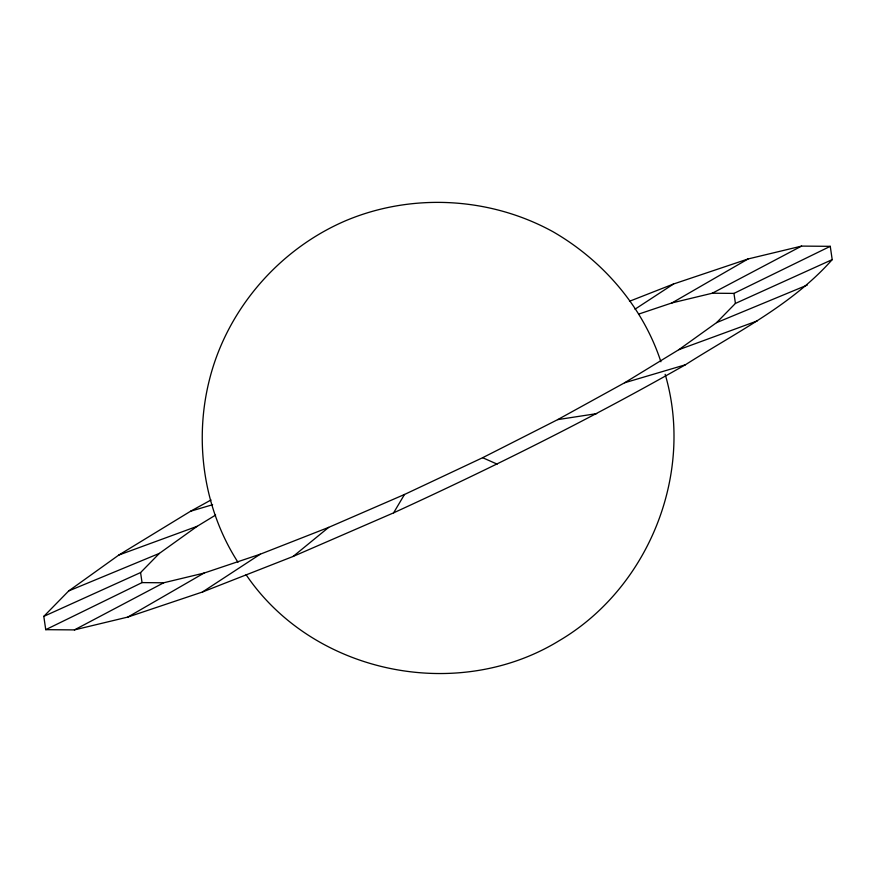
<?xml version="1.0" encoding="UTF-8"?>
<svg xmlns="http://www.w3.org/2000/svg" width="876" height="876" viewBox="0 0 876 876"><rect width="100%" height="100%" fill="white"/><g stroke="black" fill="none" stroke-linecap="round" stroke-linejoin="round"><path stroke-width="1.31" d="M211.017 499.988L190.65 511.201L118.807 555.055L68.722 590.928L43.8 616.375L45.738 629.669L74.416 629.899L127.874 617.054L202.455 592.001L293.099 556.457L393.609 512.843L404.504 494.469L482.632 457.71L557.705 419.615L624.621 382.768L678.823 349.688L716.612 322.62L735.424 303.425L832.2 259.625L830.262 246.331L801.584 246.101L748.126 258.946L673.545 283.999L629.483 301.278M43.8 616.375L140.576 572.575L159.388 553.38L197.177 526.312L215.627 515.055M393.609 512.843C492.783 467.39 590.501 418.728 685.35 364.799C735.971 332.53 791.849 305.231 832.2 259.625M293.099 556.457L328.675 527.374L404.504 494.469M202.455 592.001L260.281 554.19L328.675 527.374M634.99 309.206L673.545 283.999M127.874 617.054L204.009 573.09L260.281 554.19M638.735 314.079L671.991 302.91L748.126 258.946M74.416 629.899L163.681 582.781L204.009 573.09M671.991 302.91L712.319 293.219L801.584 246.101M45.738 629.669L142.043 582.606L163.681 582.781M712.319 293.219L733.957 293.394L830.262 246.331M68.722 590.928L159.388 553.38M716.612 322.62L807.278 285.072M118.807 555.055L197.177 526.312M678.823 349.688L757.192 320.945M190.65 511.201L212.616 504.707M624.621 382.768L685.35 364.799M557.705 419.615L596.655 413.636M482.632 457.71L497.152 464.127M237.976 562.25C203.823 509.241 194.012 441.832 209.167 380.841C226.49 310.016 278.546 249.594 345.396 220.84C411.829 192.72 489.98 196.99 553.128 231.801C602.896 260.544 642.962 306.874 660.898 361.755M246.09 574.722C313.28 673.896 457.239 703.143 559.008 640.805C648.536 588.256 694.537 474.025 665.158 374.315M733.957 293.394L735.424 303.425M140.576 572.575L142.043 582.606"/></g></svg>
